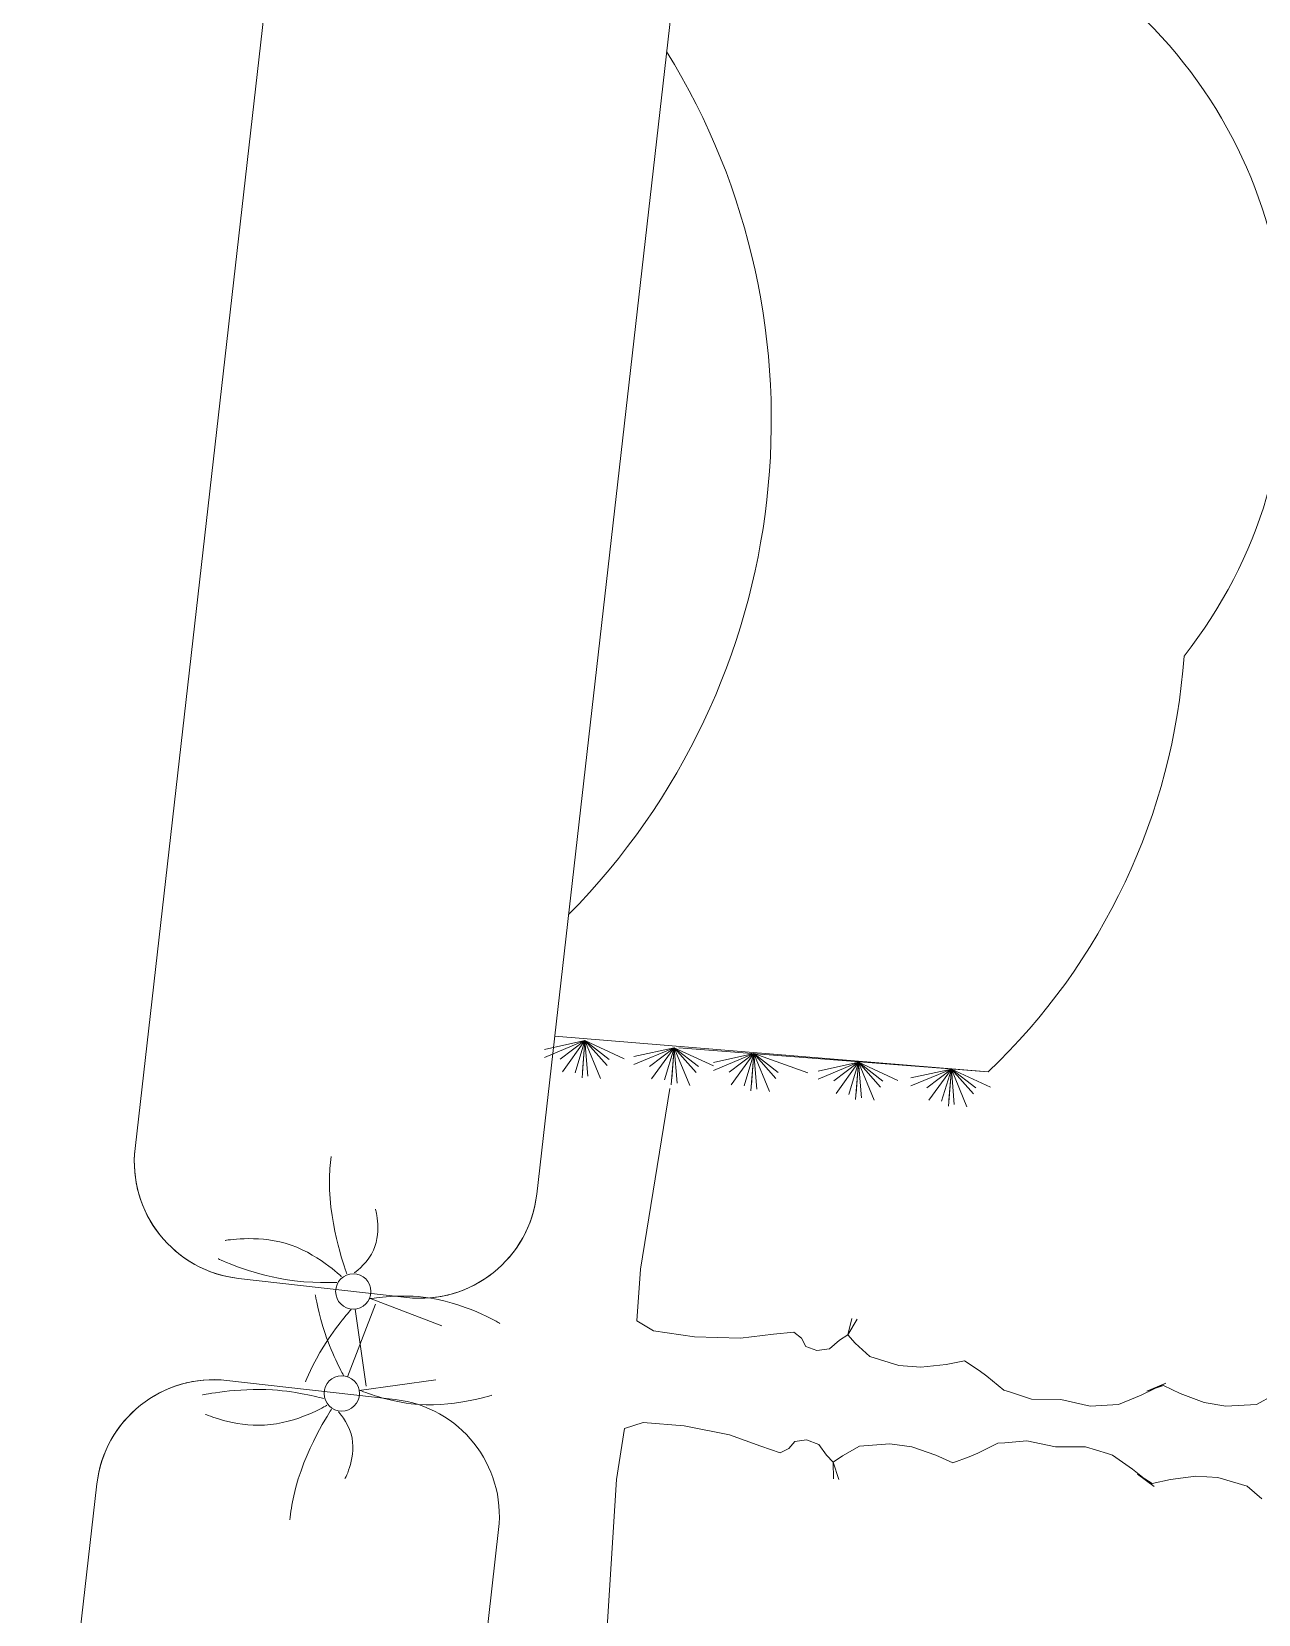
# Model space of a CAD drawing. Header units: millimetres. Extents: x 26282 to 30760, y 1404 to 4574.
# Drawn here: x 29371.2 to 29423.4, y 3621.1 to 3688.5 of the extents above; entities that cross this region are included whole.
import ezdxf

# ---------------------------------------------------------------- set-up
doc = ezdxf.new("R2010")
doc.units = ezdxf.units.MM
doc.header["$LTSCALE"] = 0.25
doc.layers.add('AB-DUV', color=4, linetype='Continuous', lineweight=50)
doc.layers.add('FURNITURE (3RDF)', color=43, linetype='Continuous', lineweight=20)

# ---------------------------------------------------------------- blocks, each defined once
blk = doc.blocks.new('A$C266E249E')
for p, q in [((141.1514516269089, 99.12607479604776), (94.62931097077671, 71.48994370954459)), ((94.2108854529215, 58.91792379805703), (141.1514516269089, 31.31439769835561))]:
    blk.add_line(p, q)
blk.add_circle((83.78578859695699, 65.55786785061353), 12.36007691993655)
for points, knots in [([(94.78531307878441, 71.19541719785775), (94.78531307878441, 71.19541719785775), (103.9507598899072, 88.02816172791063), (117.2812467027688, 101.3960707296792), (137.4229916279437, 121.5943588402297), (165.0934843687573, 131.8969809654809), (165.0934843687573, 131.8969809654809)], [0, 0, 0, 0, 1, 1, 1, 2, 2, 2, 2]), ([(71.24852180934977, 69.76502362717292), (71.24852180934977, 69.76502362717292), (38.70410480105785, 79.8858040368359), (12.86062592815142, 100.7125156868424), (8.329045869759282, 104.3644199701666), (4.065128125366753, 108.2958282255276), (0.2081048489781097, 112.1528400360548)], [0, 0, 0, 0, 1, 1, 1, 1.244035325016562, 1.244035325016562, 1.244035325016562, 1.244035325016562]), ([(73.99746307253372, 74.16251663232106), (73.99746307253372, 74.16251663232106), (74.59699570771771, 83.4707595158543), (71.2245298383059, 91.80954729390213), (65.19482825265732, 106.7186386922549), (48.47249950037803, 113.5723589211411), (48.47249950037803, 113.5723589211411)], [0, 0, 0, 0, 1, 1, 1, 2, 2, 2, 2]), ([(70.51046458201017, 65.55786785061353), (70.51046458201017, 65.55786785061353), (46.49244093464221, 62.63377581114764), (27.69890658336226, 49.27314274941455), (10.41839979437645, 36.98814589806715), (0.0007826940855011, 17.61814401854644), (0.0007826940855011, 17.61814401854644)], [0, 0, 0, 0, 1, 1, 1, 2, 2, 2, 2]), ([(71.62701023288537, 60.42420384983415), (71.62701023288537, 60.42420384983415), (60.90536596288439, 45.65745150073779), (47.48328079015482, 33.44564338374766), (29.29560198739637, 16.89795792542281), (6.925313666346482, 5.747519494470907), (6.925313666346482, 5.747519494470907)], [0, 0, 0, 0, 1, 1, 1, 2, 2, 2, 2]), ([(92.56283637660087, 56.85528583449195), (92.56283637660087, 56.85528583449195), (95.29235729493669, 40.78664740148814), (100.7942681972636, 25.55596960426192), (105.5623411274282, 12.35674049911904), (112.3351531509543, 0.0011529203911778), (112.3351531509543, 0.0011529202747624)], [0, 0, 0, 0, 1, 1, 1, 2, 2, 2, 2])]:
    blk.add_open_spline(points, degree=3, knots=knots)
blk = doc.blocks.new('A$C4A193E75')
for p, q in [((134.8568792185542, 90.56793512852164), (134.8568792185542, 144.3430331059498)), ((152.0570440569645, 144.3430331059498), (152.0570440569645, 90.56793512852164)), ((152.0570440569645, 97.32740673734224), (170.5510367597961, 97.89744823431829)), ((157.3569298022776, 97.43138421911863), (170.5510367601018, 97.89744823446381)), ((165.0247176855264, 97.68140311713795), (163.3587836106817, 97.11404106137344)), ((165.0247176855264, 97.68140311713795), (163.3967058945563, 96.77729548554636)), ((165.0247176855264, 97.68140311713795), (164.0733915824821, 96.77519461413613)), ((165.0247176855264, 97.68140311713795), (164.2216992497924, 96.26030952986912)), ((165.0247176855264, 97.68140311713795), (164.7675255778449, 96.27959010816994)), ((165.0247176855264, 97.68140311713795), (166.1471970431958, 97.00448383539332)), ((165.0247176855264, 97.68140311713795), (165.3170060052653, 96.19497267904808)), ((165.0247176855264, 97.68140311713795), (165.8646675559284, 96.16229876133728)), ((165.0247176855264, 97.68140311713795), (166.7682391008056, 97.10444451050716)), ((165.0247176855264, 97.68140311713795), (166.0784035723263, 96.74199187243359)), ((165.0247176855264, 97.68140311713795), (165.0808488138646, 96.0923507817497)), ((165.0247176855264, 97.68140311713795), (165.0714936259974, 96.35719283710932)), ((168.9815929447213, 97.84200975080604), (167.3156588698839, 97.27464769504152)), ((168.9815929447213, 97.84200975080604), (167.3535811537585, 96.93790211921441)), ((168.9815929447213, 97.84200975080604), (168.0302668419754, 96.93580124719301)), ((168.9815929447213, 97.84200975080604), (168.1785745089946, 96.42091616353716)), ((168.9815929447213, 97.84200975080604), (168.7244008373309, 96.44019674125593)), ((168.9815929447213, 97.84200975080604), (169.0283688851996, 96.51779947077739)), ((168.9815929447213, 97.84200975080604), (169.0377240733578, 96.2529574148066)), ((168.9815929447213, 97.84200975080604), (170.0352788315285, 96.90259850610164)), ((168.9815929447213, 97.84200975080604), (170.7251143597023, 97.26505114402971)), ((168.9815929447213, 97.84200975080604), (169.8215428151234, 96.32290539500536)), ((168.9815929447213, 97.84200975080604), (169.2738812644675, 96.35557931271615)), ((168.9815929447213, 97.84200975080604), (170.1040723020924, 97.16509046891588)), ((153.3543939321971, 97.28224832378328), (151.6884598570541, 96.71488626787321)), ((153.3543939321971, 97.28224832378328), (151.726382140936, 96.37814069280284)), ((153.3543939321971, 97.28224832378328), (152.4030678291528, 96.37603982078144)), ((153.3543939321971, 97.28224832378328), (152.5513754964631, 95.86115473651444)), ((153.3543939321971, 97.28224832378328), (153.0972018245156, 95.88043531481527)), ((153.3543939321971, 97.28224832378328), (153.4011698723843, 95.95803804436585)), ((153.3543939321971, 97.28224832378328), (153.4105250605353, 95.69319598836591)), ((153.3543939321971, 97.28224832378328), (154.408079818706, 96.34283707969007)), ((153.3543939321971, 97.28224832378328), (155.0979153471708, 96.70528971700695)), ((153.3543939321971, 97.28224832378328), (154.1943438023081, 95.76314396856468)), ((153.3543939321971, 97.28224832378328), (153.6466822516449, 95.79581788627549)), ((153.3543939321971, 97.28224832378328), (154.4768732892698, 96.6053290425043)), ((157.1622204568048, 97.41248568816809), (155.4962863819601, 96.84512363240358)), ((157.1622204568048, 97.41248568816809), (155.5342086655437, 96.50837805718763)), ((157.1622204568048, 97.41248568816809), (156.2108943540588, 96.50627718531176)), ((157.1622204568048, 97.41248568816809), (156.3592020213691, 95.99139210104477)), ((157.1622204568048, 97.41248568816809), (156.9050283494216, 96.0106726793747)), ((157.1622204568048, 97.41248568816809), (157.2089963972903, 96.08827540889617)), ((157.1622204568048, 97.41248568816809), (157.2183515851429, 95.82343335277979)), ((157.1622204568048, 97.41248568816809), (158.2159063433137, 96.47307444407488)), ((157.1622204568048, 97.41248568816809), (158.905741872084, 96.83552708153731)), ((157.1622204568048, 97.41248568816809), (158.0021703269158, 95.89338133297859)), ((157.1622204568048, 97.41248568816809), (157.4545087765582, 95.9260552508058)), ((157.1622204568048, 97.41248568816809), (158.2846998141831, 96.73556640703464)), ((160.5566766862248, 97.54441095769288), (158.8907426113874, 96.97704890195746)), ((160.5566766862248, 97.54441095769288), (158.928664894971, 96.64030332674156)), ((160.5566766862248, 97.54441095769288), (159.6053505831878, 96.63820245472016)), ((160.5566766862248, 97.54441095769288), (159.7536582504981, 96.12331737042405)), ((160.5566766862248, 97.54441095769288), (160.2994845788489, 96.14259794889948)), ((160.5566766862248, 97.54441095769288), (160.603452626412, 96.22020067827543)), ((160.5566766862248, 97.54441095769288), (160.6128078145701, 95.95535862230463)), ((160.5566766862248, 97.54441095769288), (161.610362572741, 96.60499971362879)), ((160.5566766862248, 97.54441095769288), (162.9383944195579, 96.98999577426002)), ((160.5566766862248, 97.54441095769288), (161.3966265566268, 96.02530660189224)), ((160.5566766862248, 97.54441095769288), (160.8489650056799, 96.0579805202142)), ((160.5566766862248, 97.54441095769288), (161.6791560438942, 96.86749167594824)), ((156.8022185906156, 87.89008400434979), (157.1805883848719, 95.66951839704416)), ((156.890031158553, 85.69536206460909), (156.8022185906156, 87.89008400434979)), ((166.1975823930552, 86.81700450825157), (165.8774878575714, 86.11402079919935)), ((165.8774878575714, 86.11402079919935), (165.9655509477961, 86.81497960051638)), ((147.0570440569645, 85.56793512852165), (139.8568792185542, 85.56793512852165)), ((157.6522098821588, 85.34029553717119), (156.890031158553, 85.69536206460909)), ((162.742543242799, 85.77953458283446), (161.3623905698769, 85.45898463149204)), ((163.5856770105601, 85.96857915900179), (162.742543242799, 85.77953458283446)), ((163.9327138061198, 85.74599148309792), (163.5856770105601, 85.96857915900179)), ((164.1596317956209, 85.42024346120888), (163.9327138061198, 85.74599148309792)), ((165.5561575302126, 85.84505033987809), (165.1762193656978, 85.42721126961987)), ((165.8774878575714, 86.11402079919935), (165.5561575302126, 85.84505033987809)), ((166.235460684351, 85.79482108805676), (165.8774878575714, 86.11402079919935)), ((166.9110016605991, 85.30463773279916), (166.235460684351, 85.79482108805676)), ((170.9351198161239, 85.56983089173445), (170.1840024185512, 85.3260326818563)), ((171.6018039904884, 85.23509566613936), (170.9351198161239, 85.56983089173445)), ((178.565290819155, 84.96295992194791), (179.5623264922396, 85.5914008037944)), ((178.7946313995853, 85.16024774886318), (179.5623264922396, 85.5914008037944)), ((184.1677281829179, 85.6082249570463), (183.4857686199248, 85.13216368670692)), ((159.404305762182, 85.28703846383723), (157.6522098821588, 85.34029553717119)), ((161.3623905698769, 85.45898463149204), (159.404305762182, 85.28703846383723)), ((164.6424239477273, 85.29979459181777), (164.1596317956209, 85.42024346120888)), ((165.1762193656978, 85.42721126961987), (164.6424239477273, 85.29979459181777)), ((168.1850259051571, 85.06063152546994), (166.9110016605991, 85.30463773279916)), ((169.119270836738, 85.08961358707165), (168.1850259051571, 85.06063152546994)), ((170.1840024185512, 85.3260326818563), (169.119270836738, 85.08961358707165)), ((171.948215208642, 85.03181384288472), (171.6018039904884, 85.23509566613936)), ((171.948215208642, 85.03181384288472), (172.7366792153043, 84.52023908752017)), ((177.6523875875718, 84.46908851250191), (178.565290819155, 84.96295992194791)), ((179.4656484929364, 85.48106565451599), (178.7946313995853, 85.16024774886318)), ((179.4656484929364, 85.48106565451599), (180.2134450024896, 85.22167084200188)), ((180.2134450024896, 85.22167084200188), (181.274914479749, 84.96312655060319)), ((182.2086597338202, 84.91470740095245), (181.274914479749, 84.96312655060319)), ((183.4857686199248, 85.13216368670692), (182.2086597338202, 84.91470740095245)), ((172.7366792153043, 84.52023908752017), (173.0345773445806, 84.4687807173759)), ((173.0345773445806, 84.4687807173759), (173.9548124452558, 84.28078105134773)), ((173.9548124452558, 84.28078105134773), (175.1957152445175, 84.39748781727394)), ((176.4649984070056, 84.2546608800476), (175.1957152445175, 84.39748781727394)), ((177.4224082156215, 84.4231229404686), (176.4649984070056, 84.2546608800476)), ((177.4224082156215, 84.4231229404686), (177.6523875875718, 84.46908851250191)), ((171.948215208642, 81.73856480376706), (172.7366792153043, 82.25013955913164)), ((172.7366792153043, 82.25013955913164), (173.0345773445806, 82.30159792927587)), ((173.0345773445806, 82.30159792927587), (173.9548124452558, 82.48959759530405)), ((173.9548124452558, 82.48959759530405), (175.1957152445175, 82.37289082937787)), ((176.4649984070056, 82.51571776660417), (175.1957152445175, 82.37289082937787)), ((177.4224082156215, 82.3472557061832), (176.4649984070056, 82.51571776660417)), ((177.4224082156215, 82.3472557061832), (177.6523875875718, 82.3012901341499)), ((177.6523875875718, 82.3012901341499), (178.565290819155, 81.80741872470391)), ((159.404305762182, 81.48334018281457), (157.6522098821588, 81.43008310948059)), ((161.3623905698769, 81.31139401515975), (159.404305762182, 81.48334018281457)), ((164.6424239477273, 81.47058405483405), (164.1596317956209, 81.35013518544292)), ((165.1762193656978, 81.34316737703192), (164.6424239477273, 81.47058405483405)), ((166.9110016605991, 81.46574091385264), (166.235460684351, 80.97555755859501)), ((168.1850259051571, 81.70974712118183), (166.9110016605991, 81.46574091385264)), ((169.119270836738, 81.68076505958015), (168.1850259051571, 81.70974712118183)), ((170.1840024185512, 81.4443459647955), (169.119270836738, 81.68076505958015)), ((171.6018039904884, 81.53528298051242), (170.9351198161239, 81.20054775491737)), ((171.948215208642, 81.73856480376706), (171.6018039904884, 81.53528298051242)), ((178.565290819155, 81.80741872470391), (179.5623264922396, 81.17897784285744)), ((179.4656484929364, 81.2893129921358), (178.7946313995853, 81.61013089778864)), ((178.7946313995853, 81.61013089778864), (179.5623264922396, 81.17897784285744)), ((179.4656484929364, 81.2893129921358), (180.2134450024896, 81.5487078046499)), ((180.2134450024896, 81.5487078046499), (181.274914479749, 81.80725209604863)), ((182.2086597338202, 81.85567124569933), (181.274914479749, 81.80725209604863)), ((183.4857686199248, 81.63821495994488), (182.2086597338202, 81.85567124569933)), ((184.1677281829179, 81.16215368960546), (183.4857686199248, 81.63821495994488)), ((147.0570440569645, 81.20244351813017), (139.8568792185542, 81.20244351813017)), ((156.890031158553, 81.07501658204274), (156.8022185906156, 78.88029464230205)), ((157.6522098821588, 81.43008310948059), (156.890031158553, 81.07501658204274)), ((162.742543242799, 80.99084406381735), (161.3623905698769, 81.31139401515975)), ((163.5856770105601, 80.80179948764999), (162.742543242799, 80.99084406381735)), ((163.9327138061198, 81.02438716355393), (163.5856770105601, 80.80179948764999)), ((164.1596317956209, 81.35013518544292), (163.9327138061198, 81.02438716355393)), ((165.5561575302126, 80.92532830677374), (165.1762193656978, 81.34316737703192)), ((165.8774878575714, 80.65635784745245), (165.5561575302126, 80.92532830677374)), ((166.235460684351, 80.97555755859501), (165.8774878575714, 80.65635784745245)), ((170.9351198161239, 81.20054775491737), (170.1840024185512, 81.4443459647955)), ((165.8774878575714, 80.65635784745245), (165.9655509477961, 79.95539904613544)), ((166.1975823930552, 79.95337413840025), (165.8774878575714, 80.65635784745245)), ((156.8022185906156, 78.88029464230205), (157.1805883848719, 71.10086024960763)), ((134.8568792185542, 76.20244351813017), (134.8568792185542, 22.42734554070194)), ((152.0570440569572, 22.42734554070194), (152.0570440569645, 76.20244351813017))]:
    blk.add_line(p, q)
for centre, radius, start, end in [((159.5031314077641, 127.1331784572394), 20.37675710048322, 328.2710351580398, 53.00458760461878), ((128.5352511501405, 121.0073103352042), 29.91215350272049, 321.8468598874201, 38.1531399627159), ((149.8131912014869, 115.2592624302779), 27.04608715816854, 320.0637841862457, 2.453374136803982), ((139.8568792185542, 90.56793512852164), 5, 180, 270), ((147.0570440569645, 90.56793512852164), 5, 270, 0), ((139.8568792185542, 76.20244351813017), 5, 90, 180), ((147.0570440569645, 76.20244351813017), 5, 0, 90)]:
    blk.add_arc(centre, radius, start, end)
at = {"yscale": 0.0607998452222824, "zscale": 0.0607998452222824}
for p, xscale, rotation in [((138.3491431934672, 86.35158958466488), 0.0607998452222824, 315.0000000000002), ((138.3491431934672, 80.4187890619869), -0.0607998452222824, 224.9999999999999)]:
    blk.add_blockref('A$C266E249E', p, dxfattribs=dict(at, xscale=xscale, rotation=rotation))
blk = doc.blocks.new('ODA214')
at = {"layer": 'FURNITURE (3RDF)', "rotation": 90}
blk.add_blockref('A$C4A193E75', (258.6605950875801, 1.000004625633664, 1.04627802656e-05), dxfattribs=at)
blk = doc.blocks.new('A$C187D15ED')
at = {"layer": 'FURNITURE (3RDF)', "rotation": 263.5163743246378}
blk.add_blockref('ODA214', (9689.167758369711, 3618.282909184129, -1.35783154311e-05), dxfattribs=at)

msp = doc.modelspace()

# ---------------------------------------------------------------- block references
at = {"layer": 'AB-DUV', "ltscale": 100}
msp.add_blockref('A$C187D15ED', (19570.42390626811, 205.0275163953916, 5.126401409773051), dxfattribs=at)

# ---------------------------------------------------------------- next in the draw order: linework, layer by layer
at = {"layer": 'FURNITURE (3RDF)'}
for p, q in [((29375.59873170672, 3640.95199936883, 5.126398294237887), (29381.67097599525, 3694.383160799051, 5.126398294237887)), ((29398.76113145147, 3692.440930907701, 5.126398294237887), (29392.68888716293, 3639.009769477482, 5.126398294237887)), ((29394.73611468472, 3645.534643258395, 5.126398294237887), (29393.01642422007, 3644.820152036153, 5.126398294237887)), ((29394.73611468472, 3645.534643258395, 5.126398294237887), (29393.01676954204, 3645.159025999003, 5.126398294237887)), ((29393.45216169732, 3645.7260086346, 5.126398294237887), (29411.89223857518, 3644.204076264536, 5.126398294237887)), ((29394.73611468472, 3645.534643258395, 5.126398294237887), (29393.6885447107, 3644.74165375356, 5.126398294237887)), ((29394.73611468472, 3645.534643258395, 5.126398294237887), (29393.77776338406, 3644.213314996219, 5.126398294237887)), ((29394.73611468472, 3645.534643258395, 5.126398294237887), (29394.3222758467, 3644.17083795392, 5.126398294237887)), ((29394.73611468472, 3645.534643258395, 5.126398294237887), (29394.61245219337, 3643.949415950878, 5.126398294237887)), ((29394.73611468472, 3645.534643258395, 5.126398294237887), (29394.63306260852, 3644.213620502237, 5.126398294237887)), ((29394.73611468472, 3645.534643258395, 5.126398294237887), (29395.6769837494, 3644.482258900816, 5.126398294237887)), ((29394.73611468472, 3645.534643258395, 5.126398294237887), (29396.40333508874, 3644.764497633952, 5.126398294237887)), ((29394.73611468472, 3645.534643258395, 5.126398294237887), (29395.39915623554, 3643.93040832291, 5.126398294237887)), ((29394.73611468472, 3645.534643258395, 5.126398294237887), (29394.85868695133, 3644.02471480092, 5.126398294237887)), ((29394.73611468472, 3645.534643258395, 5.126398294237887), (29395.7749776267, 3644.735303901053, 5.126398294237887)), ((29398.53429329357, 3645.234070691665, 5.126398294237887), (29396.81460282892, 3644.519579469425, 5.126398294237887)), ((29398.53429329357, 3645.234070691665, 5.126398294237887), (29396.8149481512, 3644.858453432385, 5.126398294237887)), ((29398.53429329357, 3645.234070691665, 5.126398294237887), (29397.48672331986, 3644.441081186942, 5.126398294237887)), ((29398.53429329357, 3645.234070691665, 5.126398294237887), (29397.57594199322, 3643.912742429603, 5.126398294237887)), ((29398.53429329357, 3645.234070691665, 5.126398294237887), (29398.12045445587, 3643.870265387332, 5.126398294237887)), ((29398.53429329357, 3645.234070691665, 5.126398294237887), (29398.41063080222, 3643.648843384177, 5.126398294237887)), ((29398.53429329357, 3645.234070691665, 5.126398294237887), (29398.43124121768, 3643.913047935621, 5.126398294237887)), ((29398.53429329357, 3645.234070691665, 5.126398294237887), (29399.47516235825, 3644.181686334086, 5.126398294237887)), ((29398.53429329357, 3645.234070691665, 5.126398294237887), (29400.20151369791, 3644.463925067334, 5.126398294237887)), ((29398.53429329357, 3645.234070691665, 5.126398294237887), (29399.1973348444, 3643.629835756212, 5.126398294237887)), ((29398.53429329357, 3645.234070691665, 5.126398294237887), (29398.6568655605, 3643.724142234301, 5.126398294237887)), ((29398.53429329357, 3645.234070691665, 5.126398294237887), (29399.57315623587, 3644.434731334435, 5.126398294237887)), ((29398.72989131872, 3645.230861915497, 5.126398294237887), (29411.8922385755, 3644.204076264647, 5.126398294237887)), ((29401.92193605161, 3644.9818527025, 5.126398294237887), (29400.20224558697, 3644.267361480288, 5.126398294237887)), ((29401.92193605161, 3644.9818527025, 5.126398294237887), (29400.20259090927, 3644.606235443248, 5.126398294237887)), ((29401.92193605161, 3644.9818527025, 5.126398294237887), (29400.87436607761, 3644.188863197694, 5.126398294237887)), ((29401.92193605161, 3644.9818527025, 5.126398294237887), (29400.96358475096, 3643.660524440323, 5.126398294237887)), ((29401.92193605161, 3644.9818527025, 5.126398294237887), (29401.50809721392, 3643.618047398164, 5.126398294237887)), ((29401.92193605161, 3644.9818527025, 5.126398294237887), (29401.79827356028, 3643.396625395012, 5.126398294237887)), ((29401.92193605161, 3644.9818527025, 5.126398294237887), (29401.81888397541, 3643.660829946343, 5.126398294237887)), ((29401.92193605161, 3644.9818527025, 5.126398294237887), (29402.86280511632, 3643.929468344948, 5.126398294237887)), ((29401.92193605161, 3644.9818527025, 5.126398294237887), (29404.22581656359, 3644.162041661208, 5.126398294237887)), ((29401.92193605161, 3644.9818527025, 5.126398294237887), (29402.58497760266, 3643.377617766405, 5.126398294237887)), ((29401.92193605161, 3644.9818527025, 5.126398294237887), (29402.04450831823, 3643.471924245053, 5.126398294237887)), ((29401.92193605161, 3644.9818527025, 5.126398294237887), (29402.96079899414, 3644.182513344631, 5.126398294237887)), ((29406.37686926008, 3644.613440798142, 5.126398294237887), (29404.65717879565, 3643.898949575259, 5.126398294237887)), ((29406.37686926008, 3644.613440798142, 5.126398294237887), (29404.65752411772, 3644.237823538858, 5.126398294237887)), ((29406.37686926008, 3644.613440798142, 5.126398294237887), (29405.32929928607, 3643.820451293305, 5.126398294237887)), ((29406.37686926008, 3644.613440798142, 5.126398294237887), (29405.41851795942, 3643.292112535963, 5.126398294237887)), ((29406.37686926008, 3644.613440798142, 5.126398294237887), (29405.96303042206, 3643.249635493667, 5.126398294237887)), ((29406.37686926008, 3644.613440798142, 5.126398294237887), (29406.25320676874, 3643.028213490653, 5.126398294237887)), ((29406.37686926008, 3644.613440798142, 5.126398294237887), (29406.27381718409, 3643.292418041345, 5.126398294237887)), ((29406.37686926008, 3644.613440798142, 5.126398294237887), (29407.41573220261, 3643.814101440269, 5.126398294237887)), ((29406.37686926008, 3644.613440798142, 5.126398294237887), (29406.49944152692, 3643.103512340054, 5.126398294237887)), ((29406.37686926008, 3644.613440798142, 5.126398294237887), (29407.03991081114, 3643.009205862046, 5.126398294237887)), ((29406.37686926008, 3644.613440798142, 5.126398294237887), (29408.04408966442, 3643.84329517381, 5.126398294237887)), ((29406.37686926008, 3644.613440798142, 5.126398294237887), (29407.31773832498, 3643.56105643992, 5.126398294237887)), ((29410.32657258812, 3644.326212791057, 5.126398294237887), (29408.6068821237, 3643.611721568174, 5.126398294237887)), ((29410.32657258812, 3644.326212791057, 5.126398294237887), (29408.60722744577, 3643.950595531775, 5.126398294237887)), ((29410.32657258812, 3644.326212791057, 5.126398294237887), (29409.27900261434, 3643.533223285581, 5.126398294237887)), ((29410.32657258812, 3644.326212791057, 5.126398294237887), (29409.36822128747, 3643.004884528877, 5.126398294237887)), ((29410.32657258812, 3644.326212791057, 5.126398294237887), (29409.91273375033, 3642.962407485971, 5.126398294237887)), ((29410.32657258812, 3644.326212791057, 5.126398294237887), (29410.20291009701, 3642.740985482927, 5.126398294237887)), ((29410.32657258812, 3644.326212791057, 5.126398294237887), (29410.22352051214, 3643.005190034259, 5.126398294237887)), ((29410.32657258812, 3644.326212791057, 5.126398294237887), (29411.26744165304, 3643.273828432836, 5.126398294237887)), ((29410.32657258812, 3644.326212791057, 5.126398294237887), (29411.99379299215, 3643.556067166614, 5.126398294237887)), ((29410.32657258812, 3644.326212791057, 5.126398294237887), (29410.98961413917, 3642.721977854961, 5.126398294237887)), ((29410.32657258812, 3644.326212791057, 5.126398294237887), (29410.44914485496, 3642.816284332968, 5.126398294237887)), ((29410.32657258812, 3644.326212791057, 5.126398294237887), (29411.36543553034, 3643.526873433075, 5.126398294237887)), ((29397.10133138437, 3635.813223843403, 5.126398294237887), (29398.35572916612, 3643.500177035443, 5.126398294237887)), ((29387.1562700263, 3634.606344944293, 5.126398294237887), (29380.0021562399, 3635.4193822322, 5.126398294237887)), ((29396.94075593969, 3633.622623248491, 5.126398294237887), (29397.10133138437, 3635.813223843403, 5.126398294237887)), ((29384.63516508011, 3631.237648968839, 5.126398294237887), (29385.82306913604, 3634.328075912904, 5.126398294237887)), ((29384.96242448687, 3634.117284464641, 5.126398294237887), (29385.42656162733, 3630.839109445279, 5.126398294237887)), ((29388.65247406118, 3633.406621637502, 5.126398294237887), (29385.57633863487, 3634.573386004176, 5.126398294237887)), ((29397.6579660458, 3633.183763009552, 5.126398294237887), (29396.94075593969, 3633.622623248491, 5.126398294237887)), ((29405.91800500104, 3633.023747348895, 5.126398294237887), (29406.08465660384, 3633.710278915754, 5.126398294237887)), ((29406.31543266579, 3633.686090053344, 5.126398294237887), (29405.91800500104, 3633.023747348895, 5.126398294237887)), ((29399.39284206382, 3632.933001188743, 5.126398294237887), (29397.6579660458, 3633.183763009552, 5.126398294237887)), ((29401.35781932212, 3632.882742129247, 5.126398294237887), (29399.39284206382, 3632.933001188743, 5.126398294237887)), ((29402.7653410324, 3633.045396077638, 5.126398294237887), (29401.35781932212, 3632.882742129247, 5.126398294237887)), ((29403.62442903109, 3633.138025514836, 5.126398294237887), (29402.7653410324, 3633.045396077638, 5.126398294237887)), ((29403.94411180153, 3632.877674334272, 5.126398294237887), (29403.62442903109, 3633.138025514836, 5.126398294237887)), ((29404.13279523577, 3632.528386330804, 5.126398294237887), (29403.94411180153, 3632.877674334272, 5.126398294237887)), ((29405.56835790348, 3632.792781562611, 5.126398294237887), (29405.14366768127, 3632.420517257788, 5.126398294237887)), ((29405.91800500104, 3633.023747348895, 5.126398294237887), (29405.56835790348, 3632.792781562611, 5.126398294237887)), ((29406.23764449812, 3632.666167158983, 5.126398294237887), (29405.91800500104, 3633.023747348895, 5.126398294237887)), ((29404.59889853265, 3632.354191299552, 5.126398294237887), (29404.13279523577, 3632.528386330804, 5.126398294237887)), ((29405.14366768127, 3632.420517257788, 5.126398294237887), (29404.59889853265, 3632.354191299552, 5.126398294237887)), ((29406.85351368518, 3632.102837347242, 5.126398294237887), (29406.23764449812, 3632.666167158983, 5.126398294237887)), ((29408.09183648295, 3631.716529887514, 5.126398294237887), (29406.85351368518, 3632.102837347242, 5.126398294237887)), ((29409.02337877291, 3631.639832338036, 5.126398294237887), (29408.09183648295, 3631.716529887514, 5.126398294237887)), ((29410.10799677863, 3631.754510633086, 5.126398294237887), (29409.02337877291, 3631.639832338036, 5.126398294237887)), ((29410.88183966829, 3631.911933929357, 5.126398294237887), (29410.10799677863, 3631.754510633086, 5.126398294237887)), ((29411.50646178791, 3631.504058130519, 5.126398294237887), (29410.88183966829, 3631.911933929357, 5.126398294237887)), ((29411.82770298463, 3631.262959965332, 5.126398294237887), (29411.50646178791, 3631.504058130519, 5.126398294237887)), ((29386.66332194262, 3630.268774289283, 5.126398294237887), (29379.50920815622, 3631.081811577194, 5.126398294237887)), ((29388.39058132826, 3631.10216347904, 5.126398294237887), (29385.13107699268, 3630.655420001462, 5.126398294237887)), ((29411.82770298463, 3631.262959965332, 5.126398294237887), (29412.55335746418, 3630.665624384239, 5.126398294237887)), ((29418.39468195065, 3630.447351138996, 5.126398294237887), (29419.4563038296, 3630.959188087158, 5.126398294237887)), ((29418.64483330252, 3630.617480177205, 5.126398294237887), (29419.4563038296, 3630.959188087158, 5.126398294237887)), ((29419.34778520319, 3630.860475431246, 5.126398294237887), (29418.64483330252, 3630.617480177205, 5.126398294237887)), ((29419.34778520319, 3630.860475431246, 5.126398294237887), (29420.06150826077, 3630.51829903589, 5.126398294237887)), ((29412.55335746418, 3630.665624384239, 5.126398294237887), (29412.84353964567, 3630.58085669682, 5.126398294237887)), ((29412.84353964567, 3630.58085669682, 5.126398294237887), (29413.73666029307, 3630.290147178354, 5.126398294237887)), ((29413.73666029307, 3630.290147178354, 5.126398294237887), (29414.98280492692, 3630.26598568104, 5.126398294237887)), ((29416.22784205414, 3629.980745725183, 5.126398294237887), (29414.98280492692, 3630.26598568104, 5.126398294237887)), ((29417.19815104075, 3630.040020322958, 5.126398294237887), (29416.22784205414, 3629.980745725183, 5.126398294237887)), ((29417.19815104075, 3630.040020322958, 5.126398294237887), (29417.43184990143, 3630.059722806293, 5.126398294237887)), ((29417.43184990143, 3630.059722806293, 5.126398294237887), (29418.39468195065, 3630.447351138996, 5.126398294237887)), ((29420.06150826077, 3630.51829903589, 5.126398294237887), (29421.08699412635, 3630.141548002357, 5.126398294237887)), ((29422.00929984713, 3629.988000710063, 5.126398294237887), (29421.08699412635, 3630.141548002357, 5.126398294237887)), ((29423.302795561, 3630.059855990929, 5.126398294237887), (29422.00929984713, 3629.988000710063, 5.126398294237887)), ((29424.03414991103, 3630.455866083437, 5.126398294237887), (29423.302795561, 3630.059855990929, 5.126398294237887)), ((29396.41902994527, 3629.031828724118, 5.126398294237887), (29396.08395263375, 3626.861059589647, 5.126398294237887)), ((29397.21642775067, 3629.298559647616, 5.126398294237887), (29396.41902994527, 3629.031828724118, 5.126398294237887)), ((29398.96333126734, 3629.153630726778, 5.126398294237887), (29397.21642775067, 3629.298559647616, 5.126398294237887)), ((29400.8894764575, 3628.761678809923, 5.126398294237887), (29398.96333126734, 3629.153630726778, 5.126398294237887)), ((29402.22460564098, 3628.287333223558, 5.126398294237887), (29400.8894764575, 3628.761678809923, 5.126398294237887)), ((29403.04100009223, 3628.004291703504, 5.126398294237887), (29402.22460564098, 3628.287333223558, 5.126398294237887)), ((29403.41095173413, 3628.186268607535, 5.126398294237887), (29403.04100009223, 3628.004291703504, 5.126398294237887)), ((29403.67320161975, 3628.484309787937, 5.126398294237887), (29403.41095173413, 3628.186268607535, 5.126398294237887)), ((29404.16650691112, 3628.549471753756, 5.126398294237887), (29403.67320161975, 3628.484309787937, 5.126398294237887)), ((29404.68250046571, 3628.362594227976, 5.126398294237887), (29404.16650691112, 3628.549471753756, 5.126398294237887)), ((29405.01282653041, 3627.904525250127, 5.126398294237887), (29404.68250046571, 3628.362594227976, 5.126398294237887)), ((29406.42002829584, 3628.288493471324, 5.126398294237887), (29405.69345682497, 3627.877726834325, 5.126398294237887)), ((29407.71345709452, 3628.38707718034, 5.126398294237887), (29406.42002829584, 3628.288493471324, 5.126398294237887)), ((29408.63845411857, 3628.252786236512, 5.126398294237887), (29407.71345709452, 3628.38707718034, 5.126398294237887)), ((29409.66967958566, 3627.897650536096, 5.126398294237887), (29408.63845411857, 3628.252786236512, 5.126398294237887)), ((29411.45583173902, 3627.990773997155, 5.126398294237887), (29412.29701950453, 3628.410044033369, 5.126398294237887)), ((29412.29701950453, 3628.410044033369, 5.126398294237887), (29412.59882296821, 3628.427534847956, 5.126398294237887)), ((29412.59882296821, 3628.427534847956, 5.126398294237887), (29413.53440118207, 3628.5104198326, 5.126398294237887)), ((29413.53440118207, 3628.5104198326, 5.126398294237887), (29414.75418893256, 3628.254337677409, 5.126398294237887)), ((29416.03148188399, 3628.252924601519, 5.126398294237887), (29414.75418893256, 3628.254337677409, 5.126398294237887)), ((29416.96374564808, 3627.977429988871, 5.126398294237887), (29416.03148188399, 3628.252924601519, 5.126398294237887)), ((29405.30172973733, 3627.600990698059, 5.126398294237887), (29405.01282653041, 3627.904525250127, 5.126398294237887)), ((29405.69345682497, 3627.877726834325, 5.126398294237887), (29405.30172973733, 3627.600990698059, 5.126398294237887)), ((29405.30172973733, 3627.600990698059, 5.126398294237887), (29405.31007784136, 3626.894571093175, 5.126398294237887)), ((29405.54039660115, 3626.866358317237, 5.126398294237887), (29405.30172973733, 3627.600990698059, 5.126398294237887)), ((29410.38846344824, 3627.570595997892, 5.126398294237887), (29409.66967958566, 3627.897650536096, 5.126398294237887)), ((29411.08868167604, 3627.827908829026, 5.126398294237887), (29410.38846344824, 3627.570595997892, 5.126398294237887)), ((29411.45583173902, 3627.990773997155, 5.126398294237887), (29411.08868167604, 3627.827908829026, 5.126398294237887)), ((29416.96374564808, 3627.977429988871, 5.126398294237887), (29417.18706371198, 3627.905789304386, 5.126398294237887)), ((29417.18706371198, 3627.905789304386, 5.126398294237887), (29418.03836057267, 3627.311992256331, 5.126398294237887)), ((29373.97659101959, 3626.678387044005, 5.126398294237887), (29367.90434673105, 3573.247225613783, 5.126398294237887)), ((29396.08395263375, 3626.861059589647, 5.126398294237887), (29395.58145446047, 3619.088655923, 5.126398294237887)), ((29418.03836057267, 3627.311992256331, 5.126398294237887), (29418.95805629253, 3626.574986246687, 5.126398294237887)), ((29418.87445559301, 3626.695532518946, 5.126398294237887), (29418.24395673355, 3627.090069280705, 5.126398294237887)), ((29418.24395673355, 3627.090069280705, 5.126398294237887), (29418.95805629253, 3626.574986246687, 5.126398294237887)), ((29418.87445559301, 3626.695532518946, 5.126398294237887), (29419.64675999132, 3626.868827656807, 5.126398294237887)), ((29419.64675999132, 3626.868827656807, 5.126398294237887), (29420.7306351172, 3627.00585799384, 5.126398294237887)), ((29421.66387574712, 3626.948529639255, 5.126398294237887), (29420.7306351172, 3627.00585799384, 5.126398294237887)), ((29422.90826145509, 3626.588253976796, 5.126398294237887), (29421.66387574712, 3626.948529639255, 5.126398294237887)), ((29423.53210283207, 3626.03823114541, 5.126398294237887), (29422.90826145509, 3626.588253976796, 5.126398294237887)), ((29384.99450218726, 3571.304995722436, 5.126398294237887), (29391.06674647581, 3624.736157152656, 5.126398294237887))]:
    msp.add_line(p, q, dxfattribs=at)
for centre, radius in [((29384.88357840265, 3634.864627533732, 5.126398294237887), 0.7514907636676471), ((29384.39063031897, 3630.527056878737, 5.126398294237887), 0.7514907636676476)]:
    msp.add_circle(centre, radius, dxfattribs=at)
for centre, radius, start, end in [((29404.21627081337, 3674.500340939486, 5.126398294237887), 20.37675710048322, 321.7874094826917, 46.52096192923554), ((29372.7547274495, 3671.910522980164, 5.126398294237887), 29.91215350272049, 315.3632342120086, 31.66951428738427), ((29393.24751203147, 3663.796549377576, 5.126398294237887), 27.04608715816854, 313.5801585108796, 355.9697484614177), ((29380.56675254162, 3640.387403067111, 5.126398294237887), 5, 173.5163743246465, 263.5163743246457), ((29387.72086632802, 3639.5743657792, 5.126398294237887), 5, 263.5163743246457, 353.5163743246464), ((29378.9446118545, 3626.113790742284, 5.126398294237887), 5, 83.51637432464575, 173.5163743246465), ((29386.09872564089, 3625.300753454376, 5.126398294237887), 5, 353.5163743246464, 83.51637432464575)]:
    msp.add_arc(centre, radius, start, end, dxfattribs=at)
for points, knots in [([(29384.60902879704, 3635.620338802956, 5.126398294237887), (29384.60902879704, 3635.620338802956, 5.126398294237887), (29383.85828145864, 3637.551726908692, 5.126398294237887), (29383.87054632227, 3639.569692571427, 5.126398294237887), (29383.872696931, 3639.923537075127, 5.126398294237887), (29383.89827833603, 3640.275231133105, 5.126398294237887), (29383.93572657767, 3640.604751728236, 5.126398294237887)], [0, 0, 0, 0, 1, 1, 1, 1.244035325016562, 1.244035325016562, 1.244035325016562, 1.244035325016562]), ([(29384.92230622183, 3635.656066766172, 5.126398294237887), (29384.92230622183, 3635.656066766172, 5.126398294237887), (29385.38781430476, 3635.979978343784, 5.126398294237887), (29385.65681446402, 3636.456138501614, 5.126398294237887), (29386.13776542082, 3637.307475111011, 5.126398294237887), (29385.83066076657, 3638.362481882069, 5.126398294237887), (29385.83066076657, 3638.362481882069, 5.126398294237887)], [0, 0, 0, 0, 1, 1, 1, 2, 2, 2, 2]), ([(29384.38094290206, 3635.496156418377, 5.126398294237887), (29384.38094290206, 3635.496156418377, 5.126398294237887), (29383.33245927123, 3636.528019987501, 5.126398294237887), (29381.98530396098, 3636.916193661783, 5.126398294237887), (29380.74660526547, 3637.273116297421, 5.126398294237887), (29379.43070669689, 3637.035304815031, 5.126398294237887), (29379.43070669689, 3637.035304815031, 5.126398294237887)], [0, 0, 0, 0, 1, 1, 1, 2, 2, 2, 2]), ([(29384.17900119311, 3635.248667724258, 5.126398294237887), (29384.17900119311, 3635.248667724258, 5.126398294237887), (29383.0705755412, 3635.199609342632, 5.126398294237887), (29381.98144761911, 3635.375751649221, 5.126398294237887), (29380.50561815095, 3635.614434361671, 5.126398294237887), (29379.12818096044, 3636.256443326606, 5.126398294237887), (29379.12818096044, 3636.256443326606, 5.126398294237887)], [0, 0, 0, 0, 1, 1, 1, 2, 2, 2, 2]), ([(29384.8019023465, 3634.117588451921, 5.126398294237887), (29384.8019023465, 3634.117588451921, 5.126398294237887), (29384.14083711116, 3633.379343614149, 5.126398294237887), (29383.62460434627, 3632.540938841352, 5.126398294237887), (29383.17722605974, 3631.814359445073, 5.126398294237887), (29382.84588539522, 3631.024353614776, 5.126398294237887), (29382.84588539522, 3631.024353614771, 5.126398294237887)], [0, 0, 0, 0, 1, 1, 1, 2, 2, 2, 2]), ([(29384.47866828515, 3631.273372954145, 5.126398294237887), (29384.47866828515, 3631.273372954145, 5.126398294237887), (29384.0001189997, 3632.14113056274, 5.126398294237887), (29383.68518403474, 3633.073994324731, 5.126398294237887), (29383.4122547002, 3633.882433888768, 5.126398294237887), (29383.26663636935, 3634.726644259224, 5.126398294237887), (29383.26663636934, 3634.726644259232, 5.126398294237887)], [0, 0, 0, 0, 1, 1, 1, 2, 2, 2, 2]), ([(29385.56823413951, 3634.554813250877, 5.126398294237887), (29385.56823413951, 3634.554813250877, 5.126398294237887), (29386.71602106415, 3634.75612589442, 5.126398294237887), (29387.8566784641, 3634.62811381473, 5.126398294237887), (29389.58015868798, 3634.434693522395, 5.126398294237887), (29391.11794227859, 3633.508444808995, 5.126398294237887), (29391.11794227859, 3633.508444808995, 5.126398294237887)], [0, 0, 0, 0, 1, 1, 1, 2, 2, 2, 2]), ([(29383.61784454724, 3630.310913261765, 5.126398294237887), (29383.61784454724, 3630.310913261765, 5.126398294237887), (29382.54869384399, 3630.607444751435, 5.126398294237887), (29381.44781504447, 3630.68018821583, 5.126398294237887), (29379.95606247782, 3630.778759693243, 5.126398294237887), (29378.46968900678, 3630.46221170403, 5.126398294237887), (29378.46968900678, 3630.46221170403, 5.126398294237887)], [0, 0, 0, 0, 1, 1, 1, 2, 2, 2, 2]), ([(29383.75910143432, 3630.024421378145, 5.126398294237887), (29383.75910143432, 3630.024421378145, 5.126398294237887), (29382.50581163645, 3629.254145432829, 5.126398294237887), (29381.10590695211, 3629.178164473735, 5.126398294237887), (29379.81870562268, 3629.108300580398, 5.126398294237887), (29378.58972795849, 3629.635327377518, 5.126398294237887), (29378.58972795849, 3629.635327377518, 5.126398294237887)], [0, 0, 0, 0, 1, 1, 1, 2, 2, 2, 2]), ([(29385.12734679044, 3630.675337722249, 5.126398294237887), (29385.12734679044, 3630.675337722249, 5.126398294237887), (29386.20069003683, 3630.221602248394, 5.126398294237887), (29387.34098409554, 3630.090393040421, 5.126398294237887), (29389.06391532774, 3629.892142036081, 5.126398294237887), (29390.77032784333, 3630.449700443124, 5.126398294237887), (29390.77032784333, 3630.449700443124, 5.126398294237887)], [0, 0, 0, 0, 1, 1, 1, 2, 2, 2, 2]), ([(29383.95350499875, 3629.852224704933, 5.126398294237887), (29383.95350499875, 3629.852224704933, 5.126398294237887), (29382.78851077114, 3628.138553198859, 5.126398294237887), (29382.34764328305, 3626.169296562257, 5.126398294237887), (29382.27033843075, 3625.823993046888, 5.126398294237887), (29382.21634940117, 3625.475527405271, 5.126398294237887), (29382.17890017996, 3625.146006921465, 5.126398294237887)], [0, 0, 0, 0, 1, 1, 1, 1.244035325016562, 1.244035325016562, 1.244035325016562, 1.244035325016562]), ([(29384.25077622945, 3629.747110254748, 5.126398294237887), (29384.25077622945, 3629.747110254748, 5.126398294237887), (29384.6317293039, 3629.32700164921, 5.126398294237887), (29384.78702202277, 3628.802622251205, 5.126398294237887), (29385.06467309156, 3627.865073463485, 5.126398294237887), (29384.52866278256, 3626.905883438369, 5.126398294237887), (29384.52866278256, 3626.905883438369, 5.126398294237887)], [0, 0, 0, 0, 1, 1, 1, 2, 2, 2, 2])]:
    msp.add_open_spline(points, degree=3, knots=knots, dxfattribs=at)

doc.saveas('drawing.dxf')
